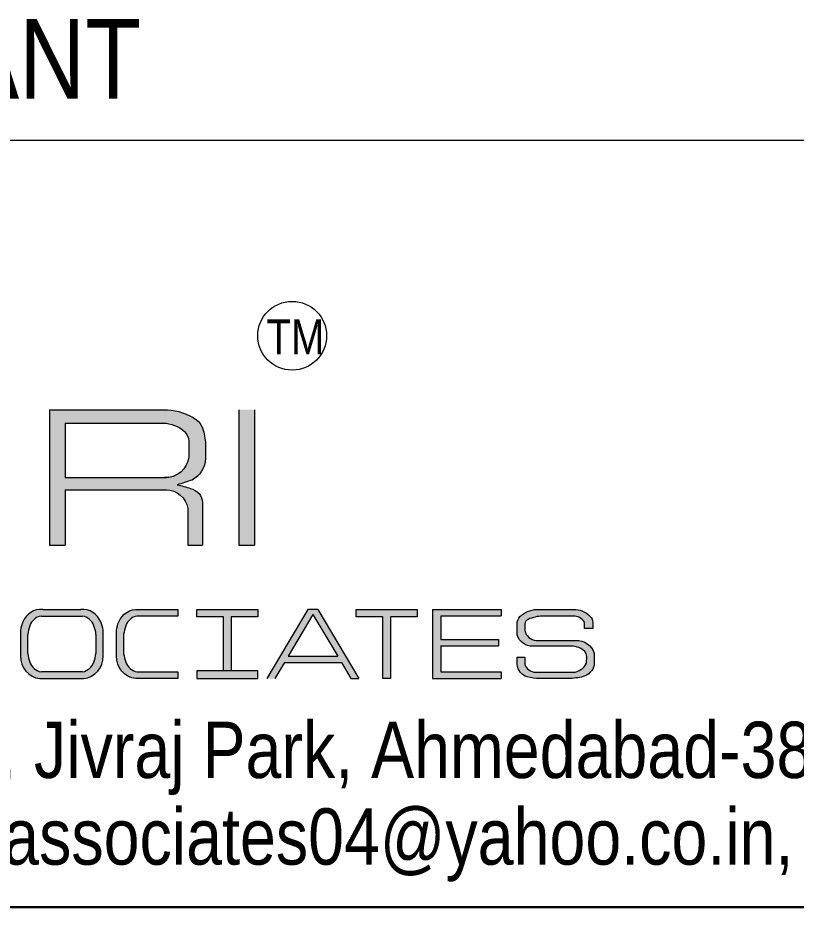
# Model space of a CAD drawing. Header units: millimetres. Extents: x 1112055 to 3390982, y -148532 to 766891.
# Drawn here: x 2537055 to 2539623, y 146448 to 149388 of the extents above; entities that cross this region are included whole.
import ezdxf

# ---------------------------------------------------------------- set-up
doc = ezdxf.new("R2010")
doc.units = ezdxf.units.MM
doc.layers.add('B TITLE BLOCK', color=250, linetype='Continuous', lineweight=0)
doc.layers.add('P_TITLE BLOCK TEXT', color=7, linetype='Continuous', lineweight=9)
doc.layers.add('FORMAT TEXT', color=7, linetype='Continuous')
doc.styles.add('SWINC', font='swissc.ttf')

msp = doc.modelspace()

# ---------------------------------------------------------------- hatches: boundary and pattern name
at = {"layer": 'P_TITLE BLOCK TEXT'}
h = msp.add_hatch(color=7, dxfattribs=at)
h.paths.add_polyline_path([(2537644.420034845, 148060.3669844616, -0.1662994059925575), (2537664.342662903, 148032.660285808, -0.0791995366985774), (2537674.559097896, 147979.9771075972), (2537674.559097896, 147932.0793501463, -0.2597704900776225), (2537630.123321049, 147861.5107245238, -0.0146451845304826), (2537580.363136529, 147845.779302722, -0.0494066516944872), (2537624.737618085, 147833.2445822094, -0.351322737650402), (2537664.660735795, 147785.9498179548), (2537664.660735795, 147646.0311153832), (2537615.659287649, 147646.0311153832), (2537615.659287649, 147767.4731022433, 0.3675094121381071), (2537546.886059307, 147828.6333594389), (2537211.777951125, 147828.6333594389), (2537211.777951125, 147646.0311153832), (2537159.367159178, 147646.0311153832), (2537159.367159178, 148093.4981091651), (2537548.716540496, 148093.4981091651, -0.1432384059828174)])
h.paths.add_polyline_path([(2537534.638501817, 148049.416795996, -0.1815059090176984), (2537604.566495582, 148021.9873067122, -0.2046130928259839), (2537619.577216757, 147989.6191358581), (2537619.577216757, 147938.5179772138, -0.3961353841263715), (2537538.044532358, 147869.4836342089), (2537211.777951125, 147869.4836342089), (2537211.777951125, 148049.416795996)], flags=16)
for color, points in [(7, [(2537836.501271804, 148093.4981091651), (2537784.090479858, 148093.4981091651), (2537784.090479858, 147646.0311153832), (2537836.501271804, 147646.0311153832)]), (256, [(2537380.699039662, 147280.8934701642), (2537380.699039662, 147365.6148479795, -0.065444553260905), (2537388.127274223, 147393.0700769741, -0.3186236598127411), (2537454.243455938, 147434.425412551), (2537583.17097574, 147434.425412551), (2537583.17097574, 147412.4632297953), (2537448.175221554, 147412.4632297953, 0.2644804300768096), (2537411.194278083, 147380.2181700549, 0.0506837276388673), (2537404.359024188, 147351.7074805172), (2537404.359024188, 147288.7089195082, 0.0506837276411283), (2537411.194278083, 147260.1982299706, 0.2644804300830637), (2537448.175221554, 147227.9531702302), (2537583.17097574, 147227.9531702302), (2537583.17097574, 147205.9909874747), (2537444.772614256, 147205.9909874747, -0.3947190252426027)]), (256, [(2538372.567830264, 147434.425412551), (2538171.481829991, 147434.4254125405), (2538171.481829991, 147409.2761179662), (2538259.450182841, 147409.2761179662), (2538259.450182841, 147205.9909874747), (2538284.599477415, 147205.9909874747), (2538284.599477415, 147409.2761179662), (2538372.567830264, 147409.2761179662)]), (256, [(2538649.465826511, 147434.425412551), (2538423.720650034, 147434.425412551), (2538423.720650034, 147205.9909874747), (2538649.465826511, 147205.9909874747), (2538649.465826511, 147227.9286788045), (2538450.476655041, 147227.9286788045), (2538450.476655041, 147314.2309262572), (2538641.099976346, 147314.2309262572), (2538641.099976346, 147334.6940195917), (2538450.476655041, 147334.6940195917), (2538450.476655041, 147412.7399719645), (2538649.465826511, 147412.7399719645)])]:
    msp.add_hatch(color=color, dxfattribs=at).paths.add_polyline_path(points)
h = msp.add_hatch(color=256, dxfattribs=at)
h.paths.add_polyline_path([(2537262.747117782, 147434.425412551), (2537137.786217017, 147434.425412551, 0.3186216901171488), (2537071.670220788, 147393.0705219553, 0.0654456625201036), (2537064.241800742, 147365.6148479795), (2537064.241800742, 147280.8934701642, 0.3947190252434177), (2537128.315375336, 147205.9909874747), (2537272.217959453, 147205.9909874747, 0.394719025241403), (2537336.291534057, 147280.8934701642), (2537336.291534057, 147365.6148479795, 0.0654456625725081), (2537328.863114001, 147393.0705219657, 0.3186216900435543)])
h.paths.add_polyline_path([(2537312.631549531, 147351.7074805172, 0.1047262594535254), (2537305.796295627, 147380.2181700549), (2537305.796399505, 147380.217873186), (2537305.796215553, 147380.218398916, 0.2644791230732378), (2537268.815352155, 147412.4632297953), (2537131.717982634, 147412.4632297953, 0.2644804300744661), (2537094.737039173, 147380.2181700549, 0.0506837276411892), (2537087.901785268, 147351.7074805172), (2537087.901785268, 147288.7089195082, 0.0506837276411892), (2537094.737039173, 147260.1982299706, 0.2644804300744662), (2537131.717982634, 147227.9531702302), (2537268.815352155, 147227.9531702302, 0.2644804300768095), (2537305.796295627, 147260.1982299706, 0.0473854188635733), (2537312.631549531, 147288.7089195082)], flags=16)
h = msp.add_hatch(color=256, dxfattribs=at)
h.paths.add_polyline_path([(2537846.987174108, 147231.1402820488), (2537645.901173834, 147231.1402820488), (2537645.901173834, 147205.9909874747), (2537846.987174108, 147205.9909874747)])
h.paths.add_polyline_path([(2537733.869526683, 147231.1402820488), (2537759.018821258, 147231.1402820488), (2537759.018821258, 147409.2761179662), (2537846.987174108, 147409.2761179662), (2537846.987174108, 147434.425412551), (2537645.901173834, 147434.4254125405), (2537645.901173834, 147409.2761179662), (2537733.869526683, 147409.2761179662)])
h = msp.add_hatch(color=7, dxfattribs=at)
h.paths.add_polyline_path([(2538044.938286513, 147434.425412551), (2538012.179568813, 147434.425412551), (2537876.310090497, 147205.9909874747), (2537903.001659152, 147205.9909874747), (2537934.54631012, 147259.0263291785), (2538122.571545207, 147259.0263291785), (2538154.116196174, 147205.9909874747), (2538180.807764829, 147205.9909874747)])
h.paths.add_polyline_path([(2538028.558927668, 147417.0877164912), (2538110.468544479, 147279.3748433975), (2537946.649310848, 147279.3748433975)], flags=16)
h = msp.add_hatch(color=7, dxfattribs=at)
edge = h.paths.add_edge_path()
edge.add_line((2538924.255938919, 147371.0970608802), (2538924.255938919, 147392.6105171847))
edge.add_arc((2538887.89154266, 147368.9787190625), 43.36855078691923, 33.01826321564511, 89.55826277277895)
edge.add_line((2538888.225900857, 147412.3459809249), (2538785.453567834, 147412.3459809249))
edge.add_arc((2538790.945839124, 147285.9014119209), 126.563794488473, 92.48714741873879, 114.0429537283691)
edge.add_arc((2538747.272244724, 147383.7963323533), 19.3686532974727, 114.0429537294062, 173.3691583151758)
edge.add_line((2538728.033153146, 147386.0328666861), (2538728.033153146, 147364.4532486314))
edge.add_arc((2538767.557295183, 147372.4034027843), 40.31578790872518, 191.3730973809643, 266.989319789544)
edge.add_line((2538765.439825147, 147332.1432602716), (2538895.657541429, 147332.1432602716))
edge.add_arc((2538899.309058114, 147272.3538161113), 59.90084479320168, 15.593509061330622, 93.49488039938291, ccw=False)
edge.add_line((2538957.005134074, 147288.4558043651), (2538957.14910776, 147250.1466837119))
edge.add_arc((2538905.244402132, 147263.7239778527), 53.65110793494174, 286.83610795885704, 345.3409580231924, ccw=False)
edge.add_arc((2538868.1990411, 147424.7865820037), 218.8261384187173, 270.9573158560145, 283.9044309719972, ccw=False)
edge.add_line((2538871.855086751, 147205.9909874747), (2538776.239940123, 147205.9909874747))
edge.add_arc((2538779.591933356, 147376.8654711534), 170.9073580336895, 255.2817551210301, 268.87619010347515, ccw=False)
edge.add_arc((2538747.58744842, 147255.0297056012), 44.93815218259383, 183.4260365920886, 255.2817551212632, ccw=False)
edge.add_line((2538702.729610843, 147252.3442020016), (2538702.729610843, 147276.5695066491))
edge.add_line((2538702.729610843, 147276.5695066456), (2538728.03315314, 147276.5695066456))
edge.add_line((2538728.033153146, 147276.5695066456), (2538728.033153146, 147252.3294638176))
edge.add_arc((2538761.856726979, 147263.7211658754), 35.69040519496345, 198.6134072769036, 234.8504137460179)
edge.add_arc((2538767.023761217, 147271.0596035926), 44.66542113087456, 234.8504137462263, 265.2644397945826)
edge.add_line((2538763.336315887, 147226.5466550176), (2538886.553213238, 147226.5466550176))
edge.add_arc((2538882.129202508, 147282.0079521928), 55.63746359915737, 274.5606862053867, 333.2673842339913)
edge.add_line((2538931.819881835, 147256.9806921697), (2538932.102180791, 147278.9703622308))
edge.add_arc((2538897.543693687, 147274.0838957141), 34.90224327661345, 8.048099003175661, 64.75619501759226)
edge.add_arc((2538880.319562072, 147237.5532739176), 75.28982848682053, 64.75619501777959, 84.27045226384784)
edge.add_line((2538887.835963382, 147312.4669708247), (2538754.156520664, 147312.4669708247))
edge.add_arc((2538752.303152285, 147363.9863635024), 51.55271860665086, 195.9277156249536, 272.0602807550699, ccw=False)
edge.add_line((2538702.729610843, 147349.8390391754), (2538702.729610843, 147392.2797084255))
edge.add_arc((2538740.068170388, 147385.4819093889), 37.9523135023284, 127.42578174409411, 169.6818301060569, ccw=False)
edge.add_arc((2538772.627326922, 147342.9359914849), 91.52706320381168, 88.3567074096274, 127.42578174509751, ccw=False)
edge.add_line((2538775.252042506, 147434.425412551), (2538888.640058268, 147434.425412551))
edge.add_arc((2538889.071410097, 147358.5002763053), 75.92636155025974, 45.300427081282805, 90.32550976596679, ccw=False)
edge.add_arc((2538918.862317329, 147388.6052469558), 33.57299790848978, 1.8933564716198816, 45.30042708078719, ccw=False)
edge.add_line((2538952.416986178, 147389.7144749884), (2538952.416986178, 147371.0970608787))
edge.add_line((2538952.416986178, 147371.0970608802), (2538924.255938915, 147371.0970608802))

# ---------------------------------------------------------------- linework, layer by layer
at = {"layer": 'B TITLE BLOCK', "color": 250, "lineweight": 0}
msp.add_line((2542423.742789106, 148982.6156493643), (2533640.342278655, 148982.6156493643), dxfattribs=at)
at = {"layer": 'B TITLE BLOCK', "color": 250, "lineweight": 0, "const_width": 7.323781844272357}
msp.add_lwpolyline([(2533640.342278655, 146451.3891924395), (2542423.742789106, 146451.3891924395)], dxfattribs=at)
at = {"layer": 'P_TITLE BLOCK TEXT'}
for p, q in [((2537131.717982634, 147412.4632297939), (2537268.815352155, 147412.4632297939)), ((2537064.241800742, 147365.6148479777), (2537064.241800742, 147280.8934701625)), ((2537087.901785268, 147288.7089195067), (2537087.901785268, 147351.7074805157)), ((2537312.631549531, 147351.7074805157), (2537312.631549531, 147288.7089195067)), ((2537336.291534057, 147280.8934701625), (2537336.291534057, 147365.6148479777)), ((2537128.315375345, 147205.990987473), (2537272.217959453, 147205.990987473)), ((2537268.815352155, 147227.9531702285), (2537131.717982634, 147227.9531702285))]:
    msp.add_line(p, q, dxfattribs=at)
at = {"layer": 'P_TITLE BLOCK TEXT', "color": 7}
for points in [[(2537159.367159178, 148093.4981091637), (2537159.367159178, 147646.0311153815)], [(2537159.367159178, 148093.4981091637), (2537548.716540496, 148093.4981091637)], [(2537784.090479858, 148093.4981091637), (2537784.090479858, 147646.0311153815)], [(2537836.501271804, 148093.4981091637), (2537836.501271804, 147646.0311153815)], [(2537211.777951125, 148049.4167959945), (2537211.777951125, 147869.4836342073)], [(2537211.777951125, 148049.4167959945), (2537534.638501817, 148049.4167959945)], [(2537619.577216757, 147989.6191358565), (2537619.577216757, 147938.5179772121)], [(2537674.559097896, 147979.9771075853), (2537674.559097896, 147932.0793501447)], [(2537211.777951125, 147869.4836342073), (2537546.115904803, 147869.4836342073)], [(2537211.777951125, 147828.6333594374), (2537211.777951125, 147646.0311153815)], [(2537211.777951125, 147828.6333594374), (2537546.886059307, 147828.6333594374)], [(2537615.659287649, 147767.473102242), (2537615.659287649, 147646.0311153815)], [(2537159.367159178, 147646.0311153815), (2537211.777951125, 147646.0311153815)], [(2537615.659287649, 147646.0311153815), (2537664.660735795, 147646.0311153815)], [(2537784.090479858, 147646.0311153815), (2537836.501271804, 147646.0311153815)], [(2537784.090479858, 147646.0311153815), (2537836.501271804, 147646.0311153815)], [(2538012.179568813, 147434.4254125492), (2537876.310090497, 147205.990987473)], [(2538028.558927668, 147417.0877164897), (2537946.649310848, 147279.3748433959)], [(2538044.938286513, 147434.4254125492), (2538012.179568813, 147434.4254125492)], [(2538028.558927668, 147417.0877164897), (2538110.468544479, 147279.3748433959)], [(2538044.938286513, 147434.4254125492), (2538180.807764829, 147205.990987473)], [(2538423.720650034, 147434.4254125492), (2538649.465826511, 147434.4254125492)], [(2538423.720650034, 147434.4254125492), (2538423.720650034, 147205.990987473)], [(2538450.476655041, 147412.7399719629), (2538450.476655041, 147334.6940195898)], [(2538450.476655041, 147412.7399719629), (2538649.465826511, 147412.7399719629)], [(2538649.465826511, 147434.4254125492), (2538649.465826511, 147412.7399719629)], [(2538450.476655041, 147334.6940195898), (2538641.099976346, 147334.6940195898)], [(2538641.099976346, 147334.6940195898), (2538641.099976346, 147314.2309262557)], [(2538450.476655041, 147314.2309262557), (2538450.476655041, 147227.9286788029)], [(2538450.476655041, 147314.2309262557), (2538641.099976346, 147314.2309262557)], [(2537946.649310848, 147279.3748433959), (2538110.468544479, 147279.3748433959)], [(2537934.54631012, 147259.0263291767), (2537903.001659152, 147205.990987473)], [(2537934.54631012, 147259.0263291767), (2538122.571545207, 147259.0263291767)], [(2538122.571545207, 147259.0263291767), (2538154.116196174, 147205.990987473)], [(2538154.116196174, 147205.990987473), (2538180.807764829, 147205.990987473)], [(2538423.720650034, 147205.990987473), (2538649.465826511, 147205.990987473)], [(2538450.476655041, 147227.9286788029), (2538649.465826511, 147227.9286788029)], [(2538649.465826511, 147227.9286788029), (2538649.465826511, 147205.990987473)]]:
    msp.add_lwpolyline(points, dxfattribs=at)
for points in [[(2537548.716540496, 148093.4981091637, -0.1432384059828174), (2537644.420034845, 148060.3669844602, -0.1662994059925575), (2537664.342662903, 148032.660285806, -0.0791995367245889), (2537674.559097896, 147979.9771075853, 1.678218886483149)], [(2537534.638501817, 148049.4167959945, -0.1815059090176984), (2537604.566495582, 148021.9873067104, -0.2046130927975971), (2537619.577216757, 147989.6191358565, 10.50997811602303)], [(2537619.577216757, 147938.5179772121, -0.3961353841393621), (2537538.044532358, 147869.4836342073, -0.3062019991474196)], [(2537674.559097896, 147932.0793501447, -0.2597704900776225), (2537630.123321049, 147861.5107245221, -0.0146451845304826), (2537580.363136529, 147845.7793027203, -0.0494066516944872), (2537624.737618085, 147833.2445822077, -0.351322737721068), (2537664.660735795, 147785.9498179431), (2537664.660735795, 147646.0311153815)], [(2537543.688669543, 147828.6333594374, -0.3803317739883389), (2537615.659287649, 147767.473102242, -39.10634366962048)], [(2537380.699039662, 147274.5089825785), (2537380.699039662, 147365.6148479777, -0.0654451079201827), (2537388.127366966, 147393.0702994734, -0.3186226749167162), (2537454.243455927, 147434.4254125492), (2537583.17097574, 147434.4254125492), (2537583.17097574, 147412.4632297939), (2537448.175221554, 147412.4632297939, 0.2644804300768096), (2537411.194278083, 147380.2181700531, 0.0506837276411283), (2537404.359024188, 147351.7074805157), (2537404.359024188, 147288.7089195067, 0.0506837276411283), (2537411.194278083, 147260.1982299688, 0.2644804300768096), (2537448.175221554, 147227.9531702285), (2537583.17097574, 147227.9531702285), (2537583.17097574, 147205.990987473), (2537444.772614256, 147205.990987473, -0.3947190252579334), (2537380.699039662, 147280.8934701625)]]:
    msp.add_lwpolyline(points, format="xyb", dxfattribs=at)
at = {"layer": 'P_TITLE BLOCK TEXT'}
for points in [[(2537137.786217017, 147434.4254125492), (2537262.747117782, 147434.4254125492)], [(2537733.869526683, 147409.2761179645), (2537645.901173834, 147409.2761179645), (2537645.901173834, 147434.4254125492), (2537846.987174108, 147434.4254125492), (2537846.987174108, 147409.2761179645), (2537759.018821258, 147409.2761179645)], [(2537759.018821258, 147409.2761179645), (2537759.018821258, 147231.1402820473), (2537733.869526683, 147231.1402820473), (2537733.869526683, 147409.2761179645)], [(2538259.450182841, 147409.2761179645), (2538171.481829991, 147409.2761179645), (2538171.481829991, 147434.4254125492), (2538372.567830264, 147434.4254125492), (2538372.567830264, 147409.2761179645), (2538284.599477415, 147409.2761179645)], [(2538284.599477415, 147409.2761179645), (2538284.599477415, 147205.990987473), (2538259.450182841, 147205.990987473), (2538259.450182841, 147409.2761179645)], [(2537846.987174108, 147231.1402820473), (2537645.901173834, 147231.1402820473), (2537645.901173834, 147205.990987473), (2537846.987174108, 147205.990987473), (2537846.987174108, 147231.1402820473), (2537759.018821258, 147231.1402820473)]]:
    msp.add_lwpolyline(points, dxfattribs=at)
at = {"layer": 'P_TITLE BLOCK TEXT', "color": 7}
msp.add_lwpolyline([(2538924.255938919, 147371.0970608784), (2538924.255938919, 147392.6105171749, 0.2518321425504549), (2538888.225900857, 147412.3459809234), (2538785.453567833, 147412.3459809234, 0.0943332803251045), (2538739.381040899, 147401.484566656, 0.2648005950274), (2538728.033153146, 147386.0328666846), (2538728.033153146, 147364.4532486284, 0.342455608626355), (2538765.439825147, 147332.14326027), (2538895.65754143, 147332.14326027, -0.3536343318604639), (2538957.005134074, 147288.4558043636), (2538957.149107764, 147250.1466837065, -0.2609690833415413), (2538920.783643192, 147212.3725088426, -0.0565526202682377), (2538871.855086751, 147205.990987473), (2538776.239940118, 147205.990987473, -0.0593865794242292), (2538736.170194465, 147211.5661135587, -0.324223828793496), (2538702.729610843, 147252.3442019998), (2538702.729610843, 147276.5695066435), (2538728.033153146, 147276.5695066435), (2538728.033153146, 147252.329463812, 0.1594446921200951), (2538741.309293206, 147234.5388426529, 0.1334907776809275), (2538763.336315887, 147226.5466550159), (2538886.553213228, 147226.5466550159, 0.2619100095917326), (2538931.819881835, 147256.980692168), (2538932.10218079, 147278.9703622274, 0.2526122615055632), (2538912.428486342, 147305.6530188117, 0.085353380822099), (2538887.835963382, 147312.4669708233), (2538754.156520664, 147312.4669708233, -0.3449747456290864), (2538702.729610843, 147349.8390391739), (2538702.729610843, 147392.2797084285, -0.1864948836794344), (2538717.00328771, 147415.6214065188, -0.172141735516322), (2538775.252042506, 147434.4254125492), (2538888.640058267, 147434.4254125492, -0.1990261439851543), (2538942.477208333, 147412.4690922313, -0.1916967583265429), (2538952.416986178, 147389.7144749869), (2538952.416986178, 147371.0970608784)], format="xyb", close=True, dxfattribs=at)
at = {"layer": 'P_TITLE BLOCK TEXT'}
msp.add_circle((2537960.284335441, 148337.8493024291), 113.5991559559588, dxfattribs=at)
for centre, radius, start, end in [((2537133.882347684, 147367.137899117), 67.40066512515932, 86.67955073849653, 157.3715793812582), ((2537141.575091385, 147363.8296647555), 49.62243686946353, 101.4575682881692, 160.7151990179592), ((2537266.650987116, 147367.137899117), 67.40066512514684, 22.62842063647896, 93.3204492615035), ((2537258.958243414, 147363.8296647555), 49.62243686918126, 19.28480098204079, 78.54243171183083), ((2537172.386451868, 147351.0879357597), 109.1159784149077, 157.3716577078262, 172.3493392725416), ((2537231.588545227, 147332.3342055093), 144.9869262112201, 160.7151990179592, 172.3211226326071), ((2537241.900346815, 147349.824829722), 70.75625351760533, 1.524680442630873, 25.4389979011705), ((2537228.146882931, 147351.0879357597), 109.1159784154985, 7.650660727458447, 22.62834229939471), ((2537136.327609606, 147277.7012263755), 72.15645681666518, 177.4643736599207, 263.6247444714571), ((2537231.588545227, 147308.0821945128), 144.9869262112653, 187.6788773673929, 199.2848009820408), ((2537264.205725193, 147277.7012263755), 72.1564568163447, 276.3752555285429, 2.535626340079338), ((2537159.132563419, 147310.4346124336), 155.0288504443648, 341.0922504501505, 351.9440712052865), ((2537141.575091385, 147276.5867352568), 49.62243686931407, 199.2848009820408, 258.5424316948168), ((2537258.958243414, 147276.5867352568), 49.62243686883191, 281.4575682881692, 340.7151990179588)]:
    msp.add_arc(centre, radius, start, end, dxfattribs=at)

# ---------------------------------------------------------------- texts
at = {"layer": 'FORMAT TEXT', "style": 'SWINC'}
msp.add_text('SERVICES CONSULTANT', height=263.5020153133752, dxfattribs=at).set_placement((2533806.693824668, 149120.2220812814))
at = {"layer": 'P_TITLE BLOCK TEXT', "style": 'SWINC'}
for s, height, p in [('TM', 115.5070810027128, (2537875.537225584, 148276.5385116641)), ('2, Palkhi Society, Nr. SBI, Vejalpur, Jivraj Park, Ahmedabad-380051', 185.8677340515502, (2533712.153215195, 146877.5889832164)), ('E-mail : jhaveriassociates04@yahoo.co.in,', 185.8677340515502, (2535599.059445284, 146591.5372482367))]:
    msp.add_text(s, height=height, dxfattribs=at).set_placement(p)

doc.saveas('drawing.dxf')
